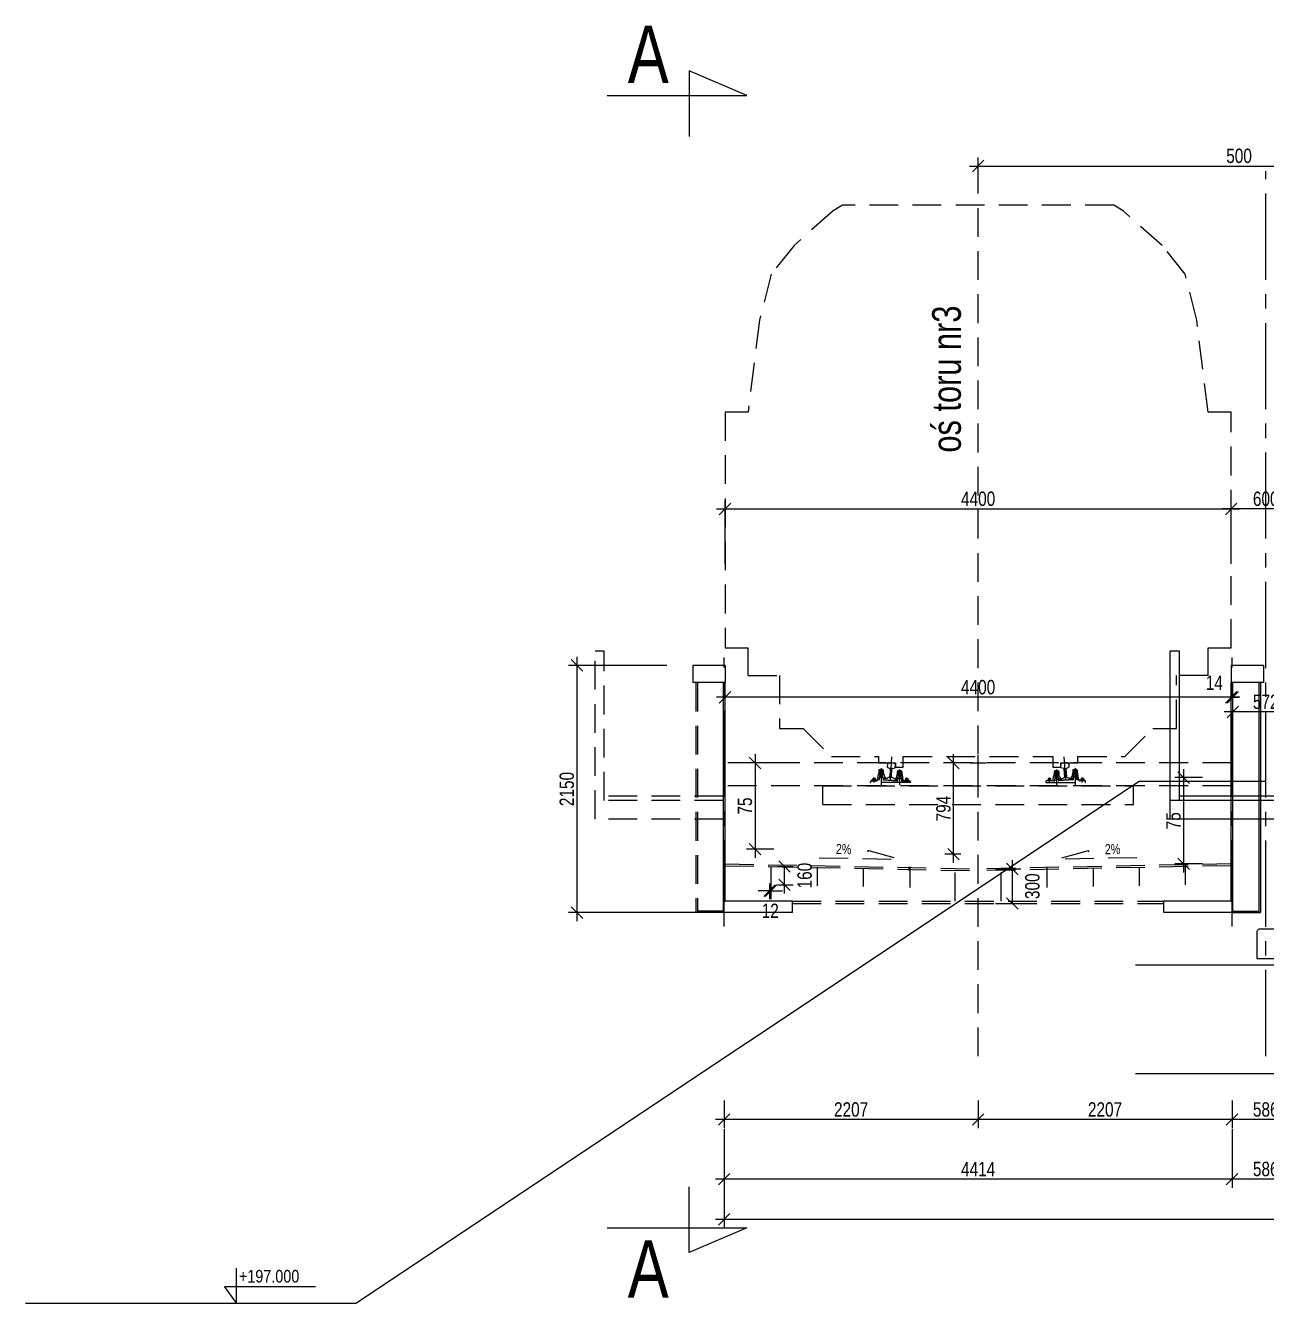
# Model space of a CAD drawing. Header units: millimetres. Extents: x -1069826 to 2704411, y -432732 to 412301.
# Drawn here: x 611452 to 622238, y -24196 to -13084 of the extents above; entities that cross this region are included whole.
import ezdxf
from ezdxf.enums import TextEntityAlignment as Align

# ---------------------------------------------------------------- set-up
doc = ezdxf.new("R2010")
doc.units = ezdxf.units.MM
doc.header["$LTSCALE"] = 1000
doc.header["$MEASUREMENT"] = 0
doc.linetypes.add('CENTER2', pattern=[1.125, 0.75, -0.125, 0.125, -0.125])
doc.linetypes.add('HIDDEN', pattern=[0.375, 0.25, -0.125])
for name, color, linetype in [('0-RAM-T', 7, 'Continuous'), ('0-T', 7, 'Continuous'), ('0-T0-T', 7, 'Continuous'), ('0-T0-W', 7, 'Continuous')]:
    doc.layers.add(name, color=color, linetype=linetype)
doc.styles.add('CDMSTYLE', font='CDMSIMPL', dxfattribs={"width": 0.8, "bigfont": 'CDMBIGPL'})
doc.dimstyles.new('CDMOG-CM-50', dxfattribs={"dimscale": 50, "dimtxt": 2.5, "dimasz": 2, "dimexe": 1.5, "dimexo": 5, "dimgap": 0.5, "dimtad": 1, "dimdec": 1, "dimlfac": 0.1, "dimrnd": 0.5, "dimzin": 9, "dimdsep": 46, "dimtxsty": 'CDMSTYLE', "dimblk1": 'OBLIQUE', "dimblk2": 'OBLIQUE', "dimsah": 1, "dimcen": -2.5, "dimdle": 1.5, "dimclrd": 9, "dimclre": 9, "dimclrt": 9, "dimadec": 0, "dimazin": 0, "dimtfac": 1, "dimtmove": 2, "dimatfit": 3, "dimldrblk": 'OBLIQUE', "dimfxl": 1, "dimtvp": 1, "dimtolj": 1, "dimtzin": 0, "dimarcsym": 0})
doc.dimstyles.new('CDMOG-MM-50', dxfattribs={"dimscale": 50, "dimtxt": 2.5, "dimasz": 1, "dimexe": 1.5, "dimexo": 5, "dimgap": 0.5, "dimtad": 1, "dimdec": 0, "dimrnd": 1, "dimzin": 1, "dimdsep": 46, "dimtxsty": 'CDMSTYLE', "dimblk1": 'OBLIQUE', "dimblk2": 'OBLIQUE', "dimsah": 1, "dimtsz": 1, "dimcen": -2.5, "dimdle": 1.5, "dimclrd": 9, "dimclre": 9, "dimclrt": 9, "dimadec": 0, "dimazin": 0, "dimtfac": 1, "dimtmove": 2, "dimatfit": 3, "dimldrblk": 'OBLIQUE', "dimfxl": 1, "dimtvp": 1, "dimtolj": 1, "dimtzin": 0, "dimarcsym": 0})
doc.dimstyles.new('CDMST-MM-50', dxfattribs={"dimscale": 50, "dimtxt": 2.5, "dimasz": 2, "dimexe": 1.5, "dimexo": 3, "dimgap": 0.5, "dimtad": 1, "dimdec": 0, "dimrnd": 1, "dimzin": 1, "dimdsep": 46, "dimtxsty": 'CDMSTYLE', "dimblk1": 'OBLIQUE', "dimblk2": 'OBLIQUE', "dimsah": 1, "dimcen": -2.5, "dimdle": 1.5, "dimclrd": 9, "dimclre": 9, "dimclrt": 9, "dimadec": 0, "dimazin": 0, "dimtfac": 1, "dimtmove": 2, "dimatfit": 3, "dimldrblk": 'OBLIQUE', "dimfxl": 1, "dimtvp": 1, "dimtolj": 1, "dimtzin": 0, "dimarcsym": 0})

# ---------------------------------------------------------------- blocks, each defined once
blk = doc.blocks.new('*D127')
at = {"color": 9, "linetype": 'ByBlock', "transparency": 16777216}
for p, q in [((617525, -22432), (617525, -22672)), ((617475, -22647), (617575, -22547)), ((619682, -22647), (619782, -22547)), ((619807, -22597), (617450, -22597))]:
    blk.add_line(p, q, dxfattribs=at)
at = {"layer": 'Defpoints', "color": 0, "linetype": 'ByBlock', "transparency": 16777216}
for p in [(617525, -22182), (619732, -22182), (617525, -22597)]:
    blk.add_point(p, dxfattribs=at)
at = {"color": 9, "linetype": 'ByBlock', "transparency": 16777216, "insert": (618628, -22510), "char_height": 125, "attachment_point": 5, "style": 'CDMSTYLE'}
blk.add_mtext('\\A1;2207', dxfattribs=at)
blk = doc.blocks.new('_OBLIQUE')
at = {"color": 0, "linetype": 'ByBlock'}
blk.add_line((-0.5, -0.5), (0.5, 0.5), dxfattribs=at)
blk = doc.blocks.new('*D126')
at = {"color": 9, "linetype": 'ByBlock', "transparency": 16777216}
for p, q in [((617525, -22682), (617525, -23191)), ((617475, -23166), (617575, -23066)), ((621889, -23166), (621989, -23066)), ((622014, -23116), (617450, -23116))]:
    blk.add_line(p, q, dxfattribs=at)
at = {"layer": 'Defpoints', "color": 0, "linetype": 'ByBlock', "transparency": 16777216}
for p in [(617525, -22432), (621939, -22432), (617525, -23116)]:
    blk.add_point(p, dxfattribs=at)
at = {"color": 9, "linetype": 'ByBlock', "transparency": 16777216, "insert": (619732, -23028), "char_height": 125, "attachment_point": 5, "style": 'CDMSTYLE'}
blk.add_mtext('\\A1;4414', dxfattribs=at)
blk = doc.blocks.new('*D117')
at = {"color": 9, "linetype": 'ByBlock', "transparency": 16777216}
for p, q in [((617525, -22682), (617525, -23540)), ((631939, -22682), (631939, -23540)), ((617475, -23515), (617575, -23415)), ((631889, -23515), (631989, -23415)), ((632014, -23465), (617450, -23465))]:
    blk.add_line(p, q, dxfattribs=at)
at = {"layer": 'Defpoints', "color": 0, "linetype": 'ByBlock', "transparency": 16777216}
for p in [(617525, -22432), (631939, -22432), (617525, -23465)]:
    blk.add_point(p, dxfattribs=at)
at = {"color": 9, "linetype": 'ByBlock', "transparency": 16777216, "insert": (624732, -23378), "char_height": 125, "attachment_point": 5, "style": 'CDMSTYLE'}
blk.add_mtext('\\A1;14414', dxfattribs=at)
blk = doc.blocks.new('00KOTA1')
at = {"color": 0, "linetype": 'Continuous'}
blk.add_lwpolyline([(13.74, 2.86), (-2.11, 2.86), (0, 0), (0, 6.11)], dxfattribs=at)
at = {"color": 0, "linetype": 'Continuous', "style": 'CDMSTYLE', "width": 0.85}
blk.add_attdef('%%P000.000', (0.42, 3.63), '', height=2.2, dxfattribs=at)
blk = doc.blocks.new('*D130')
at = {"color": 9, "linetype": 'ByBlock', "transparency": 16777216}
for p, q in [((621939, -22432), (621939, -22672)), ((621889, -22647), (621989, -22547)), ((622475, -22647), (622575, -22547)), ((622600, -22597), (621864, -22597))]:
    blk.add_line(p, q, dxfattribs=at)
at = {"layer": 'Defpoints', "color": 0, "linetype": 'ByBlock', "transparency": 16777216}
for p in [(621939, -22182), (622525, -22182), (621939, -22597)]:
    blk.add_point(p, dxfattribs=at)
at = {"color": 9, "linetype": 'ByBlock', "transparency": 16777216, "insert": (622232, -22510), "char_height": 125, "attachment_point": 5, "style": 'CDMSTYLE'}
blk.add_mtext('\\A1;586', dxfattribs=at)
blk = doc.blocks.new('*D128')
at = {"color": 9, "linetype": 'ByBlock', "transparency": 16777216}
for p, q in [((621939, -22682), (621939, -23191)), ((621889, -23166), (621989, -23066)), ((622475, -23166), (622575, -23066)), ((622600, -23116), (621864, -23116))]:
    blk.add_line(p, q, dxfattribs=at)
at = {"layer": 'Defpoints', "color": 0, "linetype": 'ByBlock', "transparency": 16777216}
for p in [(621939, -22432), (622525, -22432), (621939, -23116)]:
    blk.add_point(p, dxfattribs=at)
at = {"color": 9, "linetype": 'ByBlock', "transparency": 16777216, "insert": (622232, -23028), "char_height": 125, "attachment_point": 5, "style": 'CDMSTYLE'}
blk.add_mtext('\\A1;586', dxfattribs=at)
blk = doc.blocks.new('*D129')
at = {"color": 9, "linetype": 'ByBlock', "transparency": 16777216}
for p, q in [((619732, -22432), (619732, -22672)), ((621939, -22432), (621939, -22672)), ((619682, -22647), (619782, -22547)), ((621889, -22647), (621989, -22547)), ((622014, -22597), (619657, -22597))]:
    blk.add_line(p, q, dxfattribs=at)
at = {"layer": 'Defpoints', "color": 0, "linetype": 'ByBlock', "transparency": 16777216}
for p in [(619732, -22182), (621939, -22182), (619732, -22597)]:
    blk.add_point(p, dxfattribs=at)
at = {"color": 9, "linetype": 'ByBlock', "transparency": 16777216, "insert": (620835, -22510), "char_height": 125, "attachment_point": 5, "style": 'CDMSTYLE'}
blk.add_mtext('\\A1;2207', dxfattribs=at)
blk = doc.blocks.new('*D133')
at = {"color": 9, "linetype": 'ByBlock', "transparency": 16777216}
for p, q in [((545431, -17765), (545431, -17213)), ((549831, -17765), (549831, -17213)), ((545356, -17288), (549906, -17288))]:
    blk.add_line(p, q, dxfattribs=at)
at = {"layer": 'Defpoints', "color": 0, "linetype": 'ByBlock', "transparency": 16777216}
for p in [(549831, -17288), (545431, -17915), (549831, -17915)]:
    blk.add_point(p, dxfattribs=at)
at = {"color": 9, "linetype": 'ByBlock', "transparency": 16777216, "xscale": 100, "yscale": 100, "zscale": 100, "rotation": 180}
blk.add_blockref('_OBLIQUE', (545431, -17288), dxfattribs=at)
at = {"color": 9, "linetype": 'ByBlock', "transparency": 16777216, "xscale": 100, "yscale": 100, "zscale": 100}
blk.add_blockref('_OBLIQUE', (549831, -17288), dxfattribs=at)
at = {"color": 9, "linetype": 'ByBlock', "transparency": 16777216, "insert": (547631, -17200), "char_height": 125, "attachment_point": 5, "style": 'CDMSTYLE'}
blk.add_mtext('\\A1;4400', dxfattribs=at)
blk = doc.blocks.new('*D131')
at = {"color": 9, "linetype": 'ByBlock', "transparency": 16777216}
for p, q in [((617482, -18975), (617582, -18875)), ((617532, -19246), (617532, -18850)), ((621882, -18975), (621982, -18875)), ((622007, -18925), (617457, -18925))]:
    blk.add_line(p, q, dxfattribs=at)
at = {"layer": 'Defpoints', "color": 0, "linetype": 'ByBlock', "transparency": 16777216}
for p in [(617532, -18925), (617532, -19496), (621932, -19496)]:
    blk.add_point(p, dxfattribs=at)
at = {"color": 9, "linetype": 'ByBlock', "transparency": 16777216, "insert": (619732, -18838), "char_height": 125, "attachment_point": 5, "style": 'CDMSTYLE'}
blk.add_mtext('\\A1;4400', dxfattribs=at)
blk = doc.blocks.new('A$C05BD7996')
at = {"color": 40, "linetype": 'HIDDEN'}
for p, q in [((1020, 4919), (940, 4869)), ((3380, 4919), (1020, 4919)), ((3460, 4869), (3380, 4919)), ((940, 4869), (600, 4569)), ((3800, 4569), (3460, 4869)), ((600, 4569), (400, 4319)), ((4000, 4319), (3800, 4569)), ((400, 4319), (300, 3919)), ((4100, 3919), (4000, 4319)), ((300, 3919), (200, 3119)), ((4200, 3119), (4100, 3919)), ((200, 3119), (0, 3119)), ((0, 3119), (0, 1069)), ((4400, 3119), (4200, 3119)), ((4400, 1069), (4400, 3119)), ((0, 1069), (200, 1069)), ((4200, 1069), (4400, 1069)), ((475, 829), (475, 369)), ((3925, 369), (3925, 829)), ((475, 369), (680, 369)), ((680, 369), (925, 124)), ((3475, 124), (3720, 369)), ((3720, 369), (3925, 369)), ((925, 124), (1333, 124)), ((1333, 124), (1333, 69)), ((1550, 31), (1550, 124)), ((1550, 124), (2851, 124)), ((2851, 124), (2851, 31)), ((3068, 69), (3068, 124)), ((3068, 124), (3475, 124)), ((1333, 69), (1483, 69)), ((1483, 69), (1483, 31)), ((1483, 31), (1550, 31)), ((2851, 31), (2918, 31)), ((2918, 31), (2918, 69)), ((2918, 69), (3068, 69))]:
    blk.add_line(p, q, dxfattribs=at)
at = {"layer": '0-T', "color": 40, "linetype": 'HIDDEN'}
for p, q in [((200, 829), (200, 1069)), ((4200, 829), (4200, 1069)), ((200, 829), (475, 829)), ((4200, 829), (3925, 829))]:
    blk.add_line(p, q, dxfattribs=at)
at = {"layer": '0-T', "color": 9, "linetype": 'Continuous'}
for p, q in [((2200, 0), (2200, 137)), ((2131, 69), (2269, 69))]:
    blk.add_line(p, q, dxfattribs=at)
blk = doc.blocks.new('A$C3471609C')
at = {"layer": '0-T', "color": 9, "linetype": 'Continuous'}
blk.add_blockref('A$C05BD7996', (0, 0), dxfattribs=at)
blk = doc.blocks.new('*D125')
at = {"color": 9, "linetype": 'ByBlock', "transparency": 16777216}
for p, q in [((545818, -20545), (545818, -20682)), ((545830, -20545), (545830, -20682)), ((545818, -20607), (545718, -20607)), ((545818, -20607), (545830, -20607)), ((545818, -20607), (545830, -20607)), ((545830, -20607), (545930, -20607))]:
    blk.add_line(p, q, dxfattribs=at)
at = {"layer": 'Defpoints', "color": 0, "linetype": 'ByBlock', "transparency": 16777216}
for p in [(545818, -20395), (545830, -20395), (545830, -20607)]:
    blk.add_point(p, dxfattribs=at)
at = {"color": 9, "linetype": 'ByBlock', "transparency": 16777216, "xscale": 100, "yscale": 100, "zscale": 100}
blk.add_blockref('_OBLIQUE', (545818, -20607), dxfattribs=at)
at = {"color": 9, "linetype": 'ByBlock', "transparency": 16777216, "xscale": 100, "yscale": 100, "zscale": 100, "rotation": 180}
blk.add_blockref('_OBLIQUE', (545830, -20607), dxfattribs=at)
at = {"color": 9, "linetype": 'ByBlock', "transparency": 16777216, "insert": (545824, -20782), "char_height": 125, "attachment_point": 5, "style": 'CDMSTYLE'}
blk.add_mtext('\\A1;12', dxfattribs=at)
blk = doc.blocks.new('*D124')
at = {"color": 9, "linetype": 'ByBlock', "transparency": 16777216}
for p, q in [((544926, -18648), (544069, -18648)), ((544144, -18573), (544144, -20873)), ((545192, -20798), (544069, -20798))]:
    blk.add_line(p, q, dxfattribs=at)
at = {"layer": 'Defpoints', "color": 0, "linetype": 'ByBlock', "transparency": 16777216}
for p in [(545076, -18648), (544144, -20798), (545342, -20798)]:
    blk.add_point(p, dxfattribs=at)
at = {"color": 9, "linetype": 'ByBlock', "transparency": 16777216, "xscale": 100, "yscale": 100, "zscale": 100}
for p, rotation in [((544144, -18648), 90), ((544144, -20798), 270)]:
    blk.add_blockref('_OBLIQUE', p, dxfattribs=dict(at, rotation=rotation))
at = {"color": 9, "linetype": 'ByBlock', "transparency": 16777216, "insert": (544056, -19723), "char_height": 125, "attachment_point": 5, "rotation": 90, "style": 'CDMSTYLE'}
blk.add_mtext('\\A1;2150', dxfattribs=at)
blk = doc.blocks.new('*D134')
at = {"color": 9, "linetype": 'ByBlock', "transparency": 16777216}
for p, q in [((545887, -20396), (546023, -20396)), ((545948, -20631), (545948, -20396)), ((545887, -20556), (546023, -20556))]:
    blk.add_line(p, q, dxfattribs=at)
at = {"layer": 'Defpoints', "color": 0, "linetype": 'ByBlock', "transparency": 16777216}
for p in [(545737, -20396), (545948, -20396), (545737, -20556)]:
    blk.add_point(p, dxfattribs=at)
at = {"color": 9, "linetype": 'ByBlock', "transparency": 16777216, "xscale": 100, "yscale": 100, "zscale": 100}
for p, rotation in [((545948, -20396), 90), ((545948, -20556), 270)]:
    blk.add_blockref('_OBLIQUE', p, dxfattribs=dict(at, rotation=rotation))
at = {"color": 9, "linetype": 'ByBlock', "transparency": 16777216, "insert": (546123, -20476), "char_height": 125, "attachment_point": 5, "rotation": 90, "style": 'CDMSTYLE'}
blk.add_mtext('\\A1;160', dxfattribs=at)
blk = doc.blocks.new('*D132')
at = {"color": 9, "linetype": 'ByBlock', "transparency": 16777216}
for p, q in [((545692, -19421), (545692, -20321)), ((545856, -19496), (545617, -19496)), ((545856, -20246), (545617, -20246))]:
    blk.add_line(p, q, dxfattribs=at)
at = {"layer": 'Defpoints', "color": 0, "linetype": 'ByBlock', "transparency": 16777216}
for p in [(546106, -19496), (545692, -20246), (546106, -20246)]:
    blk.add_point(p, dxfattribs=at)
at = {"color": 9, "linetype": 'ByBlock', "transparency": 16777216, "xscale": 100, "yscale": 100, "zscale": 100}
for p, rotation in [((545692, -19496), 90), ((545692, -20246), 270)]:
    blk.add_blockref('_OBLIQUE', p, dxfattribs=dict(at, rotation=rotation))
at = {"color": 9, "linetype": 'ByBlock', "transparency": 16777216, "insert": (545604, -19871), "char_height": 125, "attachment_point": 5, "rotation": 90, "style": 'CDMSTYLE'}
blk.add_mtext('\\A1;75', dxfattribs=at)
blk = doc.blocks.new('*D136')
at = {"color": 9, "linetype": 'ByBlock', "transparency": 16777216}
for p, q in [((621946, -19374), (621946, -18978)), ((622593, -19053), (621871, -19053)), ((621896, -19103), (621996, -19003)), ((622468, -19103), (622568, -19003))]:
    blk.add_line(p, q, dxfattribs=at)
at = {"layer": 'Defpoints', "color": 0, "linetype": 'ByBlock', "transparency": 16777216}
for p in [(621946, -19053), (621946, -19624), (622518, -19624)]:
    blk.add_point(p, dxfattribs=at)
at = {"color": 9, "linetype": 'ByBlock', "transparency": 16777216, "insert": (622232, -18965), "char_height": 125, "attachment_point": 5, "style": 'CDMSTYLE'}
blk.add_mtext('\\A1;572', dxfattribs=at)
blk = doc.blocks.new('*D140')
at = {"color": 9, "linetype": 'ByBlock', "transparency": 16777216}
for p, q in [((549417, -19549), (549417, -20449)), ((549581, -19624), (549342, -19624)), ((549581, -20374), (549342, -20374))]:
    blk.add_line(p, q, dxfattribs=at)
at = {"layer": 'Defpoints', "color": 0, "linetype": 'ByBlock', "transparency": 16777216}
for p in [(549831, -19624), (549417, -20374), (549831, -20374)]:
    blk.add_point(p, dxfattribs=at)
at = {"color": 9, "linetype": 'ByBlock', "transparency": 16777216, "xscale": 100, "yscale": 100, "zscale": 100}
for p, rotation in [((549417, -19624), 90), ((549417, -20374), 270)]:
    blk.add_blockref('_OBLIQUE', p, dxfattribs=dict(at, rotation=rotation))
at = {"color": 9, "linetype": 'ByBlock', "transparency": 16777216, "insert": (549329, -19999), "char_height": 125, "attachment_point": 5, "rotation": 90, "style": 'CDMSTYLE'}
blk.add_mtext('\\A1;75', dxfattribs=at)
blk = doc.blocks.new('*D123')
at = {"color": 9, "linetype": 'ByBlock', "transparency": 16777216}
for p, q in [((547781, -20418), (548003, -20418)), ((547928, -20343), (547928, -20718)), ((547781, -20718), (548003, -20718))]:
    blk.add_line(p, q, dxfattribs=at)
at = {"layer": 'Defpoints', "color": 0, "linetype": 'ByBlock', "transparency": 16777216}
for p in [(547631, -20418), (547631, -20718), (547928, -20718)]:
    blk.add_point(p, dxfattribs=at)
at = {"color": 9, "linetype": 'ByBlock', "transparency": 16777216, "xscale": 100, "yscale": 100, "zscale": 100}
for p, rotation in [((547928, -20418), 90), ((547928, -20718), 270)]:
    blk.add_blockref('_OBLIQUE', p, dxfattribs=dict(at, rotation=rotation))
at = {"color": 9, "linetype": 'ByBlock', "transparency": 16777216, "insert": (548103, -20568), "char_height": 125, "attachment_point": 5, "rotation": 90, "style": 'CDMSTYLE'}
blk.add_mtext('\\A1;300', dxfattribs=at)
blk = doc.blocks.new('*D138')
at = {"color": 9, "linetype": 'ByBlock', "transparency": 16777216}
for p, q in [((621932, -17515), (621932, -17213)), ((622532, -17416), (622532, -17213)), ((622607, -17288), (621857, -17288)), ((621882, -17338), (621982, -17238)), ((622482, -17338), (622582, -17238))]:
    blk.add_line(p, q, dxfattribs=at)
at = {"layer": 'Defpoints', "color": 0, "linetype": 'ByBlock', "transparency": 16777216}
for p in [(621932, -17288), (622532, -17666), (621932, -17765)]:
    blk.add_point(p, dxfattribs=at)
at = {"color": 9, "linetype": 'ByBlock', "transparency": 16777216, "insert": (622232, -17200), "char_height": 125, "attachment_point": 5, "style": 'CDMSTYLE'}
blk.add_mtext('\\A1;600', dxfattribs=at)
blk = doc.blocks.new('*D135')
at = {"color": 9, "linetype": 'ByBlock', "transparency": 16777216}
for p, q in [((621882, -18975), (621982, -18875)), ((621896, -18975), (621996, -18875)), ((621932, -19246), (621932, -18850)), ((621932, -18925), (621882, -18925)), ((621946, -18925), (621932, -18925)), ((621946, -18925), (621932, -18925)), ((621946, -18925), (621996, -18925))]:
    blk.add_line(p, q, dxfattribs=at)
at = {"layer": 'Defpoints', "color": 0, "linetype": 'ByBlock', "transparency": 16777216}
for p in [(621932, -18925), (621932, -19496), (621946, -19497)]:
    blk.add_point(p, dxfattribs=at)
at = {"color": 9, "linetype": 'ByBlock', "transparency": 16777216, "insert": (621785, -18799), "char_height": 125, "attachment_point": 5, "style": 'CDMSTYLE'}
blk.add_mtext('\\A1;14', dxfattribs=at)
blk = doc.blocks.new('*D139')
at = {"color": 9, "linetype": 'ByBlock', "transparency": 16777216}
for p, q in [((547417, -20365), (547417, -19421)), ((547481, -19496), (547342, -19496)), ((547481, -20290), (547342, -20290))]:
    blk.add_line(p, q, dxfattribs=at)
at = {"layer": 'Defpoints', "color": 0, "linetype": 'ByBlock', "transparency": 16777216}
for p in [(547417, -19496), (547631, -19496), (547631, -20290)]:
    blk.add_point(p, dxfattribs=at)
at = {"color": 9, "linetype": 'ByBlock', "transparency": 16777216, "xscale": 100, "yscale": 100, "zscale": 100}
for p, rotation in [((547417, -19496), 90), ((547417, -20290), 270)]:
    blk.add_blockref('_OBLIQUE', p, dxfattribs=dict(at, rotation=rotation))
at = {"color": 9, "linetype": 'ByBlock', "transparency": 16777216, "insert": (547330, -19893), "char_height": 125, "attachment_point": 5, "rotation": 90, "style": 'CDMSTYLE'}
blk.add_mtext('\\A1;794', dxfattribs=at)
blk = doc.blocks.new('SZPKOL')
at = {"color": 0, "linetype": 'ByBlock'}
blk.add_lwpolyline([(12, 4, 0.138548), (-12, 5), (-9, 22), (0, 24), (9, 22)], format="xyb", close=True, dxfattribs=at)
for start, end in [(102.9105, 124.2422), (55.7578, 72.0998)]:
    blk.add_arc((-2, -38), 45.5, start, end, dxfattribs=at)
blk = doc.blocks.new('SRUKOL')
at = {"color": 0, "linetype": 'ByBlock'}
for p, q in [((0, 10), (-22, 10)), ((-22, 10), (-22, 0)), ((-11, 5), (-22, 5)), ((0, 0), (-22, 0)), ((-20, 37), (-20, 24)), ((-20, 24), (-20, 11)), ((-17, 5), (-17, 0)), ((0, 39), (-15, 39)), ((0, 10), (-15, 10)), ((-13, 42), (-10, 44)), ((-13, 39), (-13, 42)), ((-13, 42), (13, 42)), ((-12, 5), (-12, 0)), ((-11, 10), (11, 5)), ((-11, 5), (11, 0)), ((-10, 44), (-10, 38)), ((-10, 44), (10, 44)), ((-10, 37), (-10, 24)), ((-10, 24), (-10, 11)), ((0, 39), (15, 39)), ((0, 10), (15, 10)), ((0, 10), (22, 10)), ((0, 0), (22, 0)), ((13, 42), (10, 44)), ((10, 44), (10, 38)), ((10, 37), (10, 24)), ((10, 24), (10, 11)), ((11, 5), (22, 5)), ((12, 10), (12, 5)), ((13, 39), (13, 42)), ((17, 10), (17, 5)), ((20, 37), (20, 24)), ((20, 24), (20, 11)), ((22, 10), (22, 0))]:
    blk.add_line(p, q, dxfattribs=at)
for centre, radius, start, end in [((-15, 29), 10, 60, 120), ((-15, 20), 10, 240, 300), ((0, -1), 40, 90, 104.6015), ((0, 50), 40, 255.3985, 270), ((0, -1), 40, 75.3985, 90), ((0, 50), 40, 270, 284.6015), ((15, 29), 10, 60, 120), ((15, 20), 10, 240, 300)]:
    blk.add_arc(centre, radius, start, end, dxfattribs=at)
blk = doc.blocks.new('KOTOR14P')
at = {"color": 0, "linetype": 'ByBlock'}
for p, q in [((-763, 1), (-753, 0)), ((-743, -1), (-753, 0)), ((743, -1), (753, 0)), ((763, 1), (753, 0))]:
    blk.add_line(p, q, dxfattribs=at)
at = {"color": 1, "linetype": 'ByBlock'}
for p, q in [((-762, -151), (-749, 52)), ((762, -151), (749, 52)), ((-903, -170), (-903, -127)), ((-619, -170), (-619, -127)), ((621, -170), (621, -127)), ((906, -170), (906, -127))]:
    blk.add_line(p, q, dxfattribs=at)
at = {"color": 1, "linetype": 'Continuous'}
for p, q in [((-843, -44), (-843, -189)), ((-682, -56), (-682, -189)), ((682, -56), (682, -189)), ((843, -44), (843, -189))]:
    blk.add_line(p, q, dxfattribs=at)
at = {"color": 0, "linetype": 'ByBlock'}
for points in [[(-763, 1, 0.040045), (-775, 0, 0.020854), (-776, 0, 0.007371), (-779, -1, 0.343626), (-788, -12), (-790, -38), (-767, -47, -0.320103), (-763, -54), (-767, -119, -0.303763), (-772, -125), (-791, -132, -0.075856), (-803, -134), (-821, -134, 0.388573), (-824, -137), (-824, -145), (-700, -153), (-699, -145, 0.388573), (-702, -142), (-720, -139, -0.075856), (-731, -135), (-749, -127, -0.303763), (-753, -120), (-749, -55, -0.320103), (-744, -48), (-720, -42), (-719, -16, 0.343626), (-727, -4, 0.007371), (-729, -3, 0.020854), (-730, -3, 0.040045), (-743, -1)], [(763, 1, -0.040045), (775, 0, -0.020854), (776, 0, -0.007371), (779, -1, -0.343626), (788, -12), (790, -38), (767, -47, 0.320103), (763, -54), (767, -119, 0.303763), (772, -125), (791, -132, 0.075856), (803, -134), (821, -134, -0.388573), (824, -137), (824, -145), (700, -153), (699, -145, -0.388573), (702, -142), (720, -139, 0.075856), (731, -135), (749, -127, 0.303763), (753, -120), (749, -55, 0.320103), (744, -48), (720, -42), (719, -16, -0.343626), (727, -4, -0.007371), (729, -3, -0.020854), (730, -3, -0.040045), (743, -1)]]:
    blk.add_lwpolyline(points, format="xyb", dxfattribs=at)
for points in [[(-827, -114, 0.371247), (-830, -112), (-855, -112, 0.388479), (-858, -114), (-860, -143, -0.388479), (-862, -145), (-871, -145, -0.440425), (-873, -143), (-870, -107, -0.388479), (-862, -100), (-822, -100, -0.371247), (-817, -104), (-814, -120, 0.282191), (-811, -124), (-809, -125, -0.288824), (-808, -126), (-807, -131, -0.418231), (-809, -133), (-823, -134, -0.403059), (-825, -132)], [(-698, -124, -0.371247), (-695, -122), (-670, -122, -0.388479), (-667, -124), (-665, -153, 0.388479), (-663, -155), (-654, -155, 0.440425), (-652, -152), (-655, -117, 0.388479), (-663, -110), (-703, -110, 0.371247), (-708, -114), (-710, -127, -0.282191), (-714, -131), (-715, -131, 0.288824), (-717, -133), (-717, -138, 0.418231), (-716, -140), (-702, -141, 0.403059), (-700, -140)], [(698, -124, 0.371247), (695, -122), (670, -122, 0.388479), (667, -124), (665, -153, -0.388479), (663, -155), (654, -155, -0.440425), (652, -152), (655, -117, -0.388479), (663, -110), (703, -110, -0.371247), (708, -114), (710, -127, 0.282191), (714, -131), (715, -131, -0.288824), (717, -133), (717, -138, -0.418231), (716, -140), (702, -141, -0.403059), (700, -140)], [(827, -114, -0.371247), (830, -112), (855, -112, -0.388479), (858, -114), (860, -143, 0.388479), (862, -145), (871, -145, 0.440425), (873, -143), (870, -107, 0.388479), (862, -100), (822, -100, 0.371247), (817, -104), (814, -120, -0.282191), (811, -124), (809, -125, 0.288824), (808, -126), (807, -131, 0.418231), (809, -133), (823, -134, 0.403059), (825, -132)], [(-589, -162), (-589, -168, -0.414214), (-591, -170), (-932, -170, -0.414214), (-934, -168), (-934, -160, -0.414214), (-929, -155), (-880, -155, 0.414214), (-878, -153), (-878, -147, -0.414214), (-876, -145), (-860, -145, 0.385314), (-858, -143), (-856, -125), (-829, -125, -0.385314), (-827, -127), (-825, -146, 0.367589), (-823, -147), (-701, -155, 0.403251), (-698, -153), (-697, -137, -0.385314), (-695, -135), (-669, -135, -0.385314), (-667, -137), (-666, -155, 0.385314), (-664, -157), (-594, -157, -0.414214)], [(589, -162), (589, -168, 0.414214), (591, -170), (932, -170, 0.414214), (934, -168), (934, -160, 0.414214), (929, -155), (880, -155, -0.414214), (878, -153), (878, -147, 0.414214), (876, -145), (860, -145, -0.385314), (858, -143), (856, -125), (829, -125, 0.385314), (827, -127), (825, -146, -0.367589), (823, -147), (701, -155, -0.403251), (698, -153), (697, -137, 0.385314), (695, -135), (669, -135, 0.385314), (667, -137), (666, -155, -0.385314), (664, -157), (594, -157, 0.414214)]]:
    blk.add_lwpolyline(points, format="xyb", close=True, dxfattribs=at)
at = {"color": 1, "linetype": 'Continuous'}
blk.add_point((0, 0), dxfattribs=at)
at = {"color": 0, "linetype": 'ByBlock'}
for name, p in [('SRUKOL', (-844, -100)), ('SRUKOL', (-683, -110)), ('SRUKOL', (681, -110)), ('SRUKOL', (842, -100)), ('SZPKOL', (-904, -155)), ('SZPKOL', (-619, -157)), ('SZPKOL', (621, -157)), ('SZPKOL', (907, -155))]:
    blk.add_blockref(name, p, dxfattribs=at)
blk = doc.blocks.new('*D121')
at = {"color": 9, "linetype": 'ByBlock', "transparency": 16777216}
for p, q in [((547556, -14306), (552706, -14306)), ((547631, -14396), (547631, -14231)), ((552631, -14396), (552631, -14231))]:
    blk.add_line(p, q, dxfattribs=at)
at = {"layer": 'Defpoints', "color": 0, "linetype": 'ByBlock', "transparency": 16777216}
for p in [(552631, -14306), (547631, -14646), (552631, -14646)]:
    blk.add_point(p, dxfattribs=at)
at = {"color": 9, "linetype": 'ByBlock', "transparency": 16777216, "xscale": 100, "yscale": 100, "zscale": 100, "rotation": 180}
blk.add_blockref('_OBLIQUE', (547631, -14306), dxfattribs=at)
at = {"color": 9, "linetype": 'ByBlock', "transparency": 16777216, "xscale": 100, "yscale": 100, "zscale": 100}
blk.add_blockref('_OBLIQUE', (552631, -14306), dxfattribs=at)
at = {"color": 9, "linetype": 'ByBlock', "transparency": 16777216, "insert": (549899, -14218), "char_height": 125, "attachment_point": 5, "style": 'CDMSTYLE'}
blk.add_mtext('\\A1;500', dxfattribs=at)

msp = doc.modelspace()

# ---------------------------------------------------------------- linework, layer by layer
at = {"color": 40, "linetype": 'HIDDEN'}
for p, q in [((619731.8547, -22045.9644), (619731.8547, -14349.1595)), ((616481.8547, -18523.6844), (616401.8547, -18523.6844)), ((616401.8547, -19983.6844), (616401.8547, -18523.6844)), ((616481.8547, -19823.6844), (616481.8547, -18523.6844)), ((617277.8547, -18797.6844), (617277.8547, -20797.6844)), ((617291.8547, -18797.6844), (617291.8547, -20797.6844)), ((621931.8547, -19496.1741), (617531.8547, -19496.1741)), ((621931.8547, -19696.1741), (617531.8547, -19696.1741)), ((618381.8547, -19696.1741), (621081.8547, -19696.1741)), ((618381.8547, -19856.1741), (618381.8547, -19696.1741)), ((621081.8547, -19856.1741), (621081.8547, -19696.1741)), ((617517.8547, -19823.6844), (616401.8547, -19823.6844)), ((617517.8547, -19783.6844), (616481.8547, -19783.6844)), ((618381.8547, -19856.1741), (621081.8547, -19856.1741)), ((617517.8547, -19983.6844), (616401.8547, -19983.6844)), ((617531.8547, -20373.6844), (619731.8547, -20417.6844)), ((617531.8547, -20389.6844), (619731.8547, -20433.6844)), ((621931.8547, -20373.6844), (619731.8547, -20417.6844)), ((621931.8547, -20389.6844), (619731.8547, -20433.6844)), ((617517.8547, -20797.6844), (617271.8547, -20797.6844)), ((617517.8547, -20797.6844), (617277.8547, -20797.6844)), ((617517.8547, -20783.6844), (617291.8547, -20783.6844))]:
    msp.add_line(p, q, dxfattribs=at)
at = {"color": 9, "linetype": 'CENTER2'}
msp.add_line((622231.8547, -22045.9644), (622231.8547, -14349.1595), dxfattribs=at)
at = {"color": 40, "linetype": 'Continuous'}
for p, q in [((617531.8547, -18647.6844), (617251.8547, -18647.6844)), ((617251.8547, -18647.6844), (617251.8547, -18797.6844)), ((617531.8547, -18647.6844), (617531.8547, -18797.6844)), ((621931.8547, -18647.6844), (621931.8547, -18797.6844)), ((622211.8547, -18647.6844), (621931.8547, -18647.6844)), ((622211.8547, -18647.6844), (622211.8547, -18797.6844)), ((617251.8547, -18767.6844), (617251.8547, -18797.6844)), ((617251.8547, -18767.6844), (617251.8547, -18797.6844)), ((621931.8547, -18767.6844), (621931.8547, -18797.6844)), ((621931.8547, -18767.6844), (621931.8547, -18797.6844)), ((622211.8547, -18767.6844), (622211.8547, -18797.6844)), ((622211.8547, -18767.6844), (622211.8547, -18797.6844)), ((617531.8547, -18797.6844), (617251.8547, -18797.6844)), ((622211.8547, -18797.6844), (621931.8547, -18797.6844)), ((618117.8547, -20697.6844), (617517.8547, -20697.6844)), ((617517.8547, -20727.6844), (617517.8547, -20697.6844)), ((617517.8547, -20797.6844), (617517.8547, -20697.6844)), ((618117.8547, -20727.6844), (618117.8547, -20697.6844)), ((618117.8547, -20797.6844), (618117.8547, -20697.6844)), ((621345.8547, -20727.6844), (621345.8547, -20697.6844)), ((621945.8547, -20697.6844), (621345.8547, -20697.6844)), ((621345.8547, -20797.6844), (621345.8547, -20697.6844)), ((621945.8547, -20727.6844), (621945.8547, -20697.6844)), ((621945.8547, -20797.6844), (621945.8547, -20697.6844)), ((618117.8547, -20797.6844), (617517.8547, -20797.6844)), ((621945.8547, -20797.6844), (621345.8547, -20797.6844))]:
    msp.add_line(p, q, dxfattribs=at)
at = {"layer": '0-RAM-T', "color": 4, "linetype": 'Continuous'}
msp.add_lwpolyline([(616507.4134, -13691.5689), (617721.6991, -13691.5689), (617221.6991, -13477.2832), (617221.6991, -14048.7117)], dxfattribs=at)
at = {"layer": '0-RAM-T', "color": 4, "linetype": 'Continuous', "extrusion": (0, 1.22461e-16, -1)}
msp.add_lwpolyline([(-616507.4134, -23539.0222), (-617721.6991, -23539.0222), (-617221.6991, -23753.3079), (-617221.6991, -23181.8793)], dxfattribs=at)
at = {"layer": '0-T', "color": 9, "linetype": 'Continuous'}
for p, q in [((621481.8547, -18523.6844), (621401.8547, -18523.6844)), ((621401.8547, -19983.6844), (621401.8547, -18523.6844)), ((621481.8547, -19823.6844), (621481.8547, -18523.6844)), ((622517.8547, -19823.6844), (621401.8547, -19823.6844)), ((622517.8547, -19783.6844), (621481.8547, -19783.6844)), ((622517.8547, -19983.6844), (621401.8547, -19983.6844)), ((622154.8547, -21197.6844), (622894.8547, -21197.6844))]:
    msp.add_line(p, q, dxfattribs=at)
at = {"layer": '0-T', "color": 40, "linetype": 'CENTER2'}
for p, q in [((617524.8547, -20917.3305), (617524.8547, -18578.6725)), ((621938.8547, -20917.3305), (621938.8547, -18578.6725))]:
    msp.add_line(p, q, dxfattribs=at)
at = {"layer": '0-T', "color": 40, "linetype": 'Continuous'}
for p, q in [((617517.8547, -20697.6844), (617517.8547, -18797.6844)), ((617531.8547, -20697.6844), (617531.8547, -18797.6844)), ((621931.8547, -20697.6844), (621931.8547, -18797.6844)), ((621945.8547, -20697.6844), (621945.8547, -18797.6844)), ((622171.8547, -18797.6844), (622171.8547, -20797.6844)), ((622185.8547, -18797.6844), (622185.8547, -20797.6844)), ((617531.8547, -20697.6844), (617531.8547, -19257.6844)), ((617517.8547, -20697.6844), (617531.8547, -20697.6844)), ((621931.8547, -20697.6844), (621945.8547, -20697.6844)), ((621945.8547, -20783.6844), (622171.8547, -20783.6844)), ((621945.8547, -20797.6844), (622185.8547, -20797.6844))]:
    msp.add_line(p, q, dxfattribs=at)
at = {"layer": '0-T', "color": 3, "linetype": 'Continuous'}
for p, q in [((621131.8547, -19656.1741), (614322.1322, -24195.9892)), ((622231.8547, -19656.1741), (621131.8547, -19656.1741)), ((614322.1322, -24195.9892), (611452.1632, -24195.9892))]:
    msp.add_line(p, q, dxfattribs=at)
at = {"layer": '0-T', "color": 40, "linetype": 'HIDDEN'}
for p, q in [((617931.5748, -20395.6816), (617931.5748, -20555.6816)), ((618331.5748, -20403.6816), (618331.5748, -20563.6816)), ((618731.5748, -20411.6816), (618731.5748, -20571.6816)), ((619131.5748, -20431.6816), (619131.5748, -20399.6816)), ((619141.5748, -20579.8816), (619141.5748, -20399.6816)), ((619531.5748, -20697.6844), (619531.5748, -20427.6816)), ((619931.5748, -20697.6844), (619931.5748, -20427.6928)), ((620331.5748, -20579.6928), (620331.5748, -20399.6928)), ((620731.5748, -20411.6928), (620731.5748, -20571.6928)), ((621131.5748, -20403.6928), (621131.5748, -20563.6928)), ((621531.5748, -20395.6928), (621531.5748, -20555.6928)), ((618117.8547, -20697.6844), (621345.8547, -20697.6844)), ((618117.8547, -20717.6844), (621345.8547, -20717.6844))]:
    msp.add_line(p, q, dxfattribs=at)
at = {"layer": '0-T', "color": 2, "linetype": 'Continuous'}
for p, q in [((621531.5748, -20395.6928), (621531.5748, -20555.6928)), ((621100.8713, -21252.6844), (627281.8547, -21252.6844)), ((621100.8713, -22197.6844), (627531.8547, -22197.6844))]:
    msp.add_line(p, q, dxfattribs=at)
at = {"layer": '0-T', "color": 1, "linetype": 'Continuous'}
for p, q in [((622154.8547, -20957.6844), (622174.8547, -20937.6844)), ((622154.8547, -20957.6844), (622154.8547, -21197.6844)), ((622174.8547, -20937.6844), (622524.8547, -20937.6844))]:
    msp.add_line(p, q, dxfattribs=at)
at = {"layer": '0-T0-T', "color": 40, "linetype": 'HIDDEN', "flags": 128}
msp.add_lwpolyline([(618351.2964, -20320.0592), (619051.1565, -20334.0564), (618772.6122, -20258.4715), (618771.2125, -20328.4576)], dxfattribs=at)
at = {"layer": '0-T0-T', "color": 40, "linetype": 'HIDDEN', "extrusion": (0, 0, -1), "flags": 128}
msp.add_lwpolyline([(-621112.413, -20320.0592), (-620412.553, -20334.0564), (-620691.0973, -20258.4715), (-620692.497, -20328.4576)], dxfattribs=at)

# ---------------------------------------------------------------- block references
at = {"color": 40, "linetype": 'HIDDEN'}
msp.add_blockref('KOTOR14P', (619731.8547, -19496.1741), dxfattribs=at)
at = {"layer": '0-T', "color": 9, "linetype": 'Continuous'}
msp.add_blockref('A$C3471609C', (617531.8546, -19564.6943), dxfattribs=at)
at = {"layer": '0-T0-W', "color": 1, "linetype": 'Continuous', "xscale": 50, "yscale": 50, "zscale": 50}
msp.add_blockref('00KOTA1', (613285.6704, -24195.9892), dxfattribs=at).add_auto_attribs({'%%P000.000': '+197.000'})

# ---------------------------------------------------------------- texts
at = {"layer": '0-RAM-T', "color": 4, "linetype": 'Continuous', "style": 'CDMSTYLE', "width": 0.8}
for p in [(616864.5563, -13334.426), (616864.5563, -23896.1651)]:
    msp.add_text('A', height=500, dxfattribs=at).set_placement(p, align=Align.MIDDLE)
at = {"layer": '0-T', "color": 40, "linetype": 'Continuous', "style": 'CDMSTYLE', "width": 0.8}
msp.add_text('oś toru nr3', height=250, rotation=90, dxfattribs=at).set_placement((619581.9052, -16797.5051))
at = {"layer": '0-T0-T', "color": 40, "linetype": 'HIDDEN', "style": 'CDMSTYLE', "width": 0.8}
for rotation, p in [(358.85423716, (618561.9543, -20289.2654)), (1.14576284, (620901.7552, -20289.2654))]:
    msp.add_text('2%', height=87.5, rotation=rotation, dxfattribs=at).set_placement(p, align=Align.CENTER)

# ---------------------------------------------------------------- dimensions: what is measured, and where the dimension line sits
at = {"color": 1, "linetype": 'Continuous'}
dim = msp.add_linear_dim(base=(624731.8547, -14305.9519), p1=(619731.8547, -14646.1741), p2=(624731.8547, -14646.1741), dimstyle='CDMOG-CM-50', dxfattribs=at)
dim.commit()
dim.dimension.update_dxf_attribs({"geometry": '*D121', "text_midpoint": (622000.3911, -14218.4519), "dimtype": 160, "insert": (72101.1535, 0)})
dim = msp.add_linear_dim(base=(617792.6799, -20246.1741), p1=(618206.7996, -19496.1741), p2=(618206.7996, -20246.1741), angle=90, dimstyle='CDMOG-CM-50', dxfattribs=at)
dim.commit()
dim.dimension.update_dxf_attribs({"geometry": '*D132', "text_midpoint": (617705.1799, -19871.1741), "insert": (72101.1535, 0)})
at = {"color": 40, "linetype": 'HIDDEN'}
dim = msp.add_linear_dim(base=(621517.735, -20373.6844), p1=(621931.8547, -19623.6844), p2=(621931.8547, -20373.6844), angle=90, dimstyle='CDMOG-CM-50', dxfattribs=at)
dim.commit()
dim.dimension.update_dxf_attribs({"geometry": '*D140', "text_midpoint": (621430.235, -19998.6844), "insert": (72101.1535, 0)})
at = {"layer": '0-T', "color": 40, "linetype": 'HIDDEN'}
for base, p1, p2, picture, middle in [((621931.8547, -17287.9245), (617531.8547, -17915.2515), (621931.8547, -17915.2515), '*D133', (619731.8547, -17200.4245)), ((617931.5748, -20607.172), (617919.5748, -20394.672), (617931.5748, -20394.672), '*D125', (617925.5748, -20782.172))]:
    dim = msp.add_linear_dim(base=base, p1=p1, p2=p2, dimstyle='CDMST-MM-50', dxfattribs=at)
    dim.commit()
    dim.dimension.update_dxf_attribs({"geometry": picture, "text_midpoint": middle, "insert": (72101.1535, 0)})
at = {"layer": '0-T', "color": 4, "linetype": 'Continuous'}
for base, p1, p2, picture, middle in [((621931.8547, -17287.9245), (622531.8547, -17665.9003), (621931.8547, -17765.2515), '*D138', (622231.8547, -17200.4245)), ((619731.8547, -22597.3176), (621938.8547, -22181.5705), (619731.8547, -22181.5705), '*D129', (620835.3547, -22509.8176)), ((617524.8547, -23465.2211), (631938.8547, -22431.5705), (617524.8547, -22431.5705), '*D117', (624731.8547, -23377.7211))]:
    dim = msp.add_linear_dim(base=base, p1=p1, p2=p2, dimstyle='CDMOG-MM-50', dxfattribs=at)
    dim.commit()
    dim.dimension.update_dxf_attribs({"geometry": picture, "text_midpoint": middle})
at = {"layer": '0-T', "color": 40, "linetype": 'HIDDEN'}
for base, p1, p2, picture, middle in [((616244.8745, -20797.6844), (617176.8527, -18647.6844), (617442.8527, -20797.6844), '*D124', (616157.3745, -19722.6844)), ((619518.5162, -19496.1741), (619731.8547, -20290.1741), (619731.8547, -19496.1741), '*D139', (619431.0162, -19893.1741)), ((618049.0642, -20395.6816), (617838.2339, -20555.6816), (617838.2339, -20395.6816), '*D134', (618224.0642, -20475.6816)), ((620029.1764, -20717.6844), (619731.8547, -20417.6844), (619731.8547, -20717.6844), '*D123', (620204.1764, -20567.6844))]:
    dim = msp.add_linear_dim(base=base, p1=p1, p2=p2, angle=90, dimstyle='CDMST-MM-50', dxfattribs=at)
    dim.commit()
    dim.dimension.update_dxf_attribs({"geometry": picture, "text_midpoint": middle, "insert": (72101.1535, 0)})
at = {"layer": '0-T', "color": 4, "linetype": 'Continuous'}
for base, p1, p2, picture, middle in [((617531.8547, -18925.093), (621931.8547, -19496.1741), (617531.8547, -19496.1741), '*D131', (619731.8547, -18837.593)), ((621945.8547, -19052.6033), (622517.8547, -19624.4722), (621945.8547, -19624.4722), '*D136', (622231.8547, -18965.1033)), ((617524.8547, -22597.3176), (619731.8547, -22181.5705), (617524.8547, -22181.5705), '*D127', (618628.3547, -22509.8176)), ((621938.8547, -22597.3176), (622524.8547, -22181.5705), (621938.8547, -22181.5705), '*D130', (622231.8547, -22509.8176)), ((617524.8547, -23115.8021), (621938.8547, -22431.5705), (617524.8547, -22431.5705), '*D126', (619731.8547, -23028.3021)), ((621938.8547, -23115.8021), (622524.8547, -22431.5705), (621938.8547, -22431.5705), '*D128', (622231.8547, -23028.3021))]:
    dim = msp.add_linear_dim(base=base, p1=p1, p2=p2, dimstyle='CDMOG-MM-50', override={"dimse1": 1}, dxfattribs=at)
    dim.commit()
    dim.dimension.update_dxf_attribs({"geometry": picture, "text_midpoint": middle})
dim = msp.add_linear_dim(base=(621931.8547, -18925.093), p1=(621945.8547, -19496.962), p2=(621931.8547, -19496.1741), dimstyle='CDMOG-MM-50', override={"dimse1": 1}, dxfattribs=at)
dim.commit()
dim.dimension.update_dxf_attribs({"geometry": '*D135', "text_midpoint": (621784.6593, -18799.4462), "dimtype": 160})

doc.saveas('drawing.dxf')
